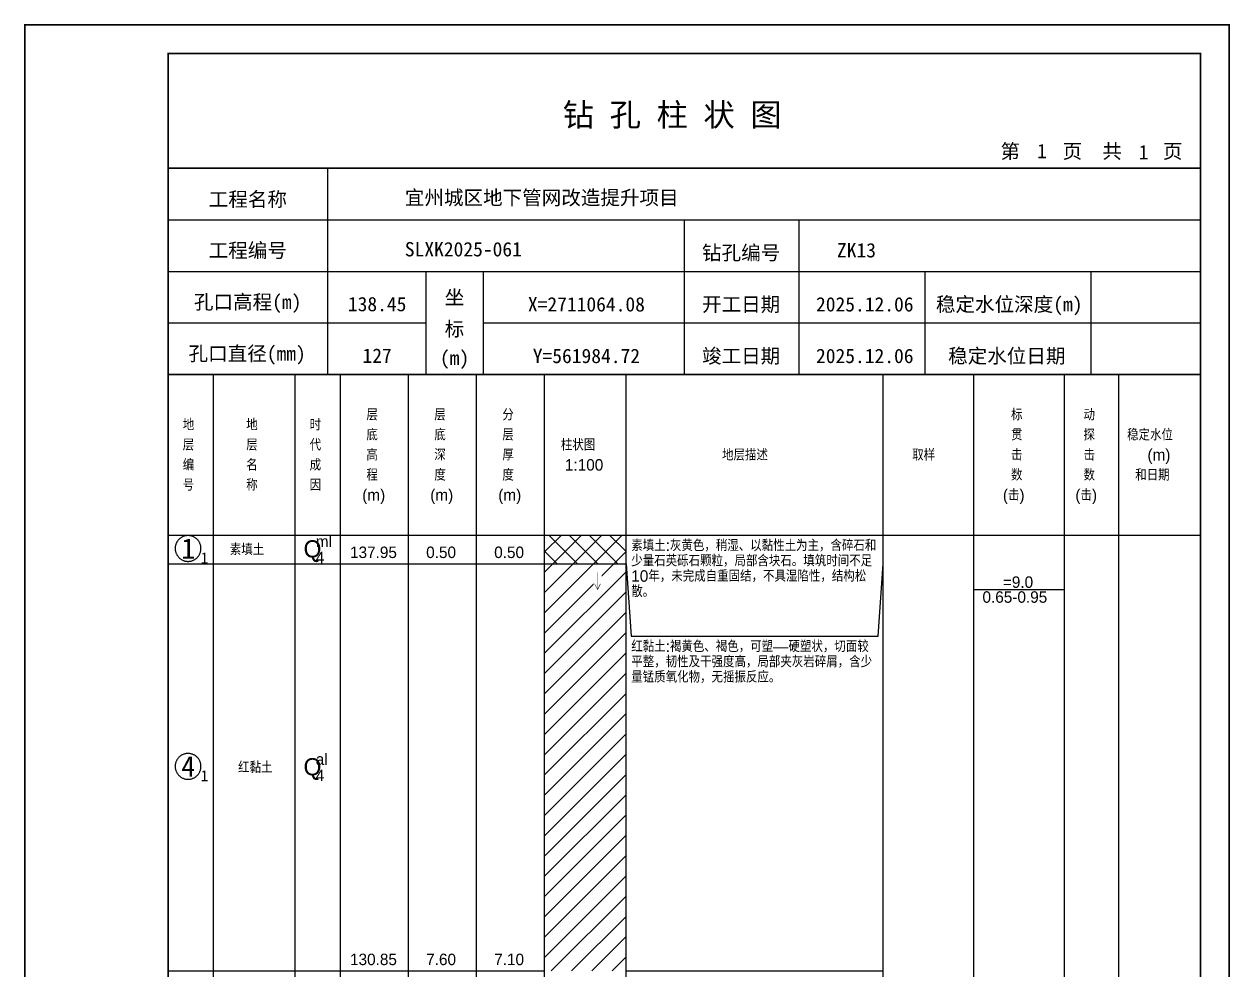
# Model space of a CAD drawing. Header units: millimetres. Extents: x 12489 to 89920, y 4630 to 4927.
# Drawn here: x 41089.3 to 41299.6, y 4761.7 to 4926.8 of the extents above; entities that cross this region are included whole.
import ezdxf
from ezdxf.enums import TextEntityAlignment as Align

# ---------------------------------------------------------------- set-up
doc = ezdxf.new("R2010")
doc.units = ezdxf.units.MM
doc.layers.add('ZZT_TC', color=7, linetype='Continuous')
doc.styles.add('成果图图块', font='', dxfattribs={"height": 2.5})
doc.styles.add('成果图模板', font='')
doc.styles.add('成果图模板标题', font='simhei.ttf')
doc.styles.add('成果图表体', font='Comfont.shx', dxfattribs={"height": 2, "bigfont": 'Hztxt12a.shx'})
doc.styles.get('成果图图块').set_extended_font_data('FangSong_GB2312')
doc.styles.get('成果图模板').set_extended_font_data('FangSong_GB2312')

# ---------------------------------------------------------------- blocks, each defined once
blk = doc.blocks.new('DCBH-1-1-1226', base_point=(0.3, -0.11))
at = {"layer": 'ZZT_TC', "color": 7}
blk.add_polyline3d([(-0.19, 2.31, 0), (-0.3, 2.31, 0), (-0.41, 2.3, 0), (-0.52, 2.29, 0), (-0.63, 2.27, 0), (-0.73, 2.24, 0), (-0.84, 2.21, 0), (-0.95, 2.18, 0), (-1.05, 2.14, 0), (-1.15, 2.09, 0), (-1.25, 2.04, 0), (-1.35, 1.99, 0), (-1.44, 1.93, 0), (-1.53, 1.87, 0), (-1.62, 1.8, 0), (-1.7, 1.73, 0), (-1.78, 1.65, 0), (-1.86, 1.57, 0), (-1.93, 1.49, 0), (-2, 1.4, 0), (-2.06, 1.31, 0), (-2.12, 1.22, 0), (-2.17, 1.12, 0), (-2.22, 1.02, 0), (-2.27, 0.92, 0), (-2.31, 0.82, 0), (-2.34, 0.71, 0), (-2.37, 0.61, 0), (-2.4, 0.5, 0), (-2.41, 0.39, 0), (-2.43, 0.28, 0), (-2.44, 0.17, 0), (-2.44, 0.06, 0), (-2.44, -0.05, 0), (-2.43, -0.16, 0), (-2.41, -0.27, 0), (-2.4, -0.38, 0), (-2.37, -0.49, 0), (-2.34, -0.6, 0), (-2.31, -0.7, 0), (-2.27, -0.8, 0), (-2.22, -0.9, 0), (-2.17, -1, 0), (-2.12, -1.1, 0), (-2.06, -1.19, 0), (-2, -1.28, 0), (-1.93, -1.37, 0), (-1.86, -1.45, 0), (-1.78, -1.53, 0), (-1.7, -1.61, 0), (-1.62, -1.68, 0), (-1.53, -1.75, 0), (-1.44, -1.81, 0), (-1.35, -1.87, 0), (-1.25, -1.93, 0), (-1.15, -1.98, 0), (-1.05, -2.02, 0), (-0.95, -2.06, 0), (-0.84, -2.1, 0), (-0.73, -2.13, 0), (-0.63, -2.15, 0), (-0.52, -2.17, 0), (-0.41, -2.18, 0), (-0.3, -2.19, 0), (-0.19, -2.19, 0), (-0.08, -2.19, 0), (0.03, -2.18, 0), (0.14, -2.17, 0), (0.25, -2.15, 0), (0.36, -2.13, 0), (0.47, -2.1, 0), (0.57, -2.06, 0), (0.67, -2.02, 0), (0.77, -1.98, 0), (0.87, -1.93, 0), (0.97, -1.87, 0), (1.06, -1.81, 0), (1.15, -1.75, 0), (1.24, -1.68, 0), (1.32, -1.61, 0), (1.4, -1.53, 0), (1.48, -1.45, 0), (1.55, -1.37, 0), (1.62, -1.28, 0), (1.68, -1.19, 0), (1.74, -1.1, 0), (1.8, -1, 0), (1.85, -0.9, 0), (1.89, -0.8, 0), (1.93, -0.7, 0), (1.97, -0.6, 0), (2, -0.49, 0), (2.02, -0.38, 0), (2.04, -0.27, 0), (2.05, -0.16, 0), (2.06, -0.05, 0), (2.06, 0.06, 0), (2.06, 0.17, 0), (2.05, 0.28, 0), (2.04, 0.39, 0), (2.02, 0.5, 0), (2, 0.61, 0), (1.97, 0.71, 0), (1.93, 0.82, 0), (1.89, 0.92, 0), (1.85, 1.02, 0), (1.8, 1.12, 0), (1.74, 1.22, 0), (1.68, 1.31, 0), (1.62, 1.4, 0), (1.55, 1.49, 0), (1.48, 1.57, 0), (1.4, 1.65, 0), (1.32, 1.73, 0), (1.24, 1.8, 0), (1.15, 1.87, 0), (1.06, 1.93, 0), (0.97, 1.99, 0), (0.87, 2.04, 0), (0.77, 2.09, 0), (0.67, 2.14, 0), (0.57, 2.18, 0), (0.47, 2.21, 0), (0.36, 2.24, 0), (0.25, 2.27, 0), (0.14, 2.29, 0), (0.03, 2.3, 0), (-0.08, 2.31, 0), (-0.19, 2.31, 0)], dxfattribs=at)
at = {"style": '成果图图块'}
blk.add_text('1', height=3.57, dxfattribs=at).set_placement((-0.16, -1.74), align=Align.CENTER)
blk.add_text('1', height=1.91, dxfattribs=at).set_placement((2.03, -2.53))
blk = doc.blocks.new('DCBH-1-1-1227', base_point=(0.3, -0.11))
at = {"layer": 'ZZT_TC', "color": 7}
blk.add_polyline3d([(-0.19, 2.31, 0), (-0.3, 2.31, 0), (-0.41, 2.3, 0), (-0.52, 2.29, 0), (-0.63, 2.27, 0), (-0.73, 2.24, 0), (-0.84, 2.21, 0), (-0.95, 2.18, 0), (-1.05, 2.14, 0), (-1.15, 2.09, 0), (-1.25, 2.04, 0), (-1.35, 1.99, 0), (-1.44, 1.93, 0), (-1.53, 1.87, 0), (-1.62, 1.8, 0), (-1.7, 1.73, 0), (-1.78, 1.65, 0), (-1.86, 1.57, 0), (-1.93, 1.49, 0), (-2, 1.4, 0), (-2.06, 1.31, 0), (-2.12, 1.22, 0), (-2.17, 1.12, 0), (-2.22, 1.02, 0), (-2.27, 0.92, 0), (-2.31, 0.82, 0), (-2.34, 0.71, 0), (-2.37, 0.61, 0), (-2.4, 0.5, 0), (-2.41, 0.39, 0), (-2.43, 0.28, 0), (-2.44, 0.17, 0), (-2.44, 0.06, 0), (-2.44, -0.05, 0), (-2.43, -0.16, 0), (-2.41, -0.27, 0), (-2.4, -0.38, 0), (-2.37, -0.49, 0), (-2.34, -0.6, 0), (-2.31, -0.7, 0), (-2.27, -0.8, 0), (-2.22, -0.9, 0), (-2.17, -1, 0), (-2.12, -1.1, 0), (-2.06, -1.19, 0), (-2, -1.28, 0), (-1.93, -1.37, 0), (-1.86, -1.45, 0), (-1.78, -1.53, 0), (-1.7, -1.61, 0), (-1.62, -1.68, 0), (-1.53, -1.75, 0), (-1.44, -1.81, 0), (-1.35, -1.87, 0), (-1.25, -1.93, 0), (-1.15, -1.98, 0), (-1.05, -2.02, 0), (-0.95, -2.06, 0), (-0.84, -2.1, 0), (-0.73, -2.13, 0), (-0.63, -2.15, 0), (-0.52, -2.17, 0), (-0.41, -2.18, 0), (-0.3, -2.19, 0), (-0.19, -2.19, 0), (-0.08, -2.19, 0), (0.03, -2.18, 0), (0.14, -2.17, 0), (0.25, -2.15, 0), (0.36, -2.13, 0), (0.47, -2.1, 0), (0.57, -2.06, 0), (0.67, -2.02, 0), (0.77, -1.98, 0), (0.87, -1.93, 0), (0.97, -1.87, 0), (1.06, -1.81, 0), (1.15, -1.75, 0), (1.24, -1.68, 0), (1.32, -1.61, 0), (1.4, -1.53, 0), (1.48, -1.45, 0), (1.55, -1.37, 0), (1.62, -1.28, 0), (1.68, -1.19, 0), (1.74, -1.1, 0), (1.8, -1, 0), (1.85, -0.9, 0), (1.89, -0.8, 0), (1.93, -0.7, 0), (1.97, -0.6, 0), (2, -0.49, 0), (2.02, -0.38, 0), (2.04, -0.27, 0), (2.05, -0.16, 0), (2.06, -0.05, 0), (2.06, 0.06, 0), (2.06, 0.17, 0), (2.05, 0.28, 0), (2.04, 0.39, 0), (2.02, 0.5, 0), (2, 0.61, 0), (1.97, 0.71, 0), (1.93, 0.82, 0), (1.89, 0.92, 0), (1.85, 1.02, 0), (1.8, 1.12, 0), (1.74, 1.22, 0), (1.68, 1.31, 0), (1.62, 1.4, 0), (1.55, 1.49, 0), (1.48, 1.57, 0), (1.4, 1.65, 0), (1.32, 1.73, 0), (1.24, 1.8, 0), (1.15, 1.87, 0), (1.06, 1.93, 0), (0.97, 1.99, 0), (0.87, 2.04, 0), (0.77, 2.09, 0), (0.67, 2.14, 0), (0.57, 2.18, 0), (0.47, 2.21, 0), (0.36, 2.24, 0), (0.25, 2.27, 0), (0.14, 2.29, 0), (0.03, 2.3, 0), (-0.08, 2.31, 0), (-0.19, 2.31, 0)], dxfattribs=at)
at = {"style": '成果图图块'}
blk.add_text('4', height=3.57, dxfattribs=at).set_placement((-0.16, -1.74), align=Align.CENTER)
blk.add_text('1', height=1.91, dxfattribs=at).set_placement((2.03, -2.53))
blk = doc.blocks.new('zztSLbg.dwg', base_point=(0.5, 0))
blk.add_wipeout([(-0.2, -0.2), (1.2, -0.2), (1.2, 3.2), (-0.2, 3.2)])
at = {"color": 7, "const_width": 0.1}
for points in [[(0.5, 3), (0.5, 0)], [(0, 1), (0.5, 0), (1, 1)]]:
    blk.add_lwpolyline(points, dxfattribs=at)
blk = doc.blocks.new('钻孔柱状图路桥昇龙制图梁世成校核莫家里.dwg131', base_point=(25, 236))
for p, q in [((52.82, 236), (52.82, 272)), ((25, 263), (205, 263)), ((115, 236), (115, 263)), ((135, 236), (135, 263)), ((25, 254), (205, 254)), ((70, 236), (70, 254)), ((80, 236), (80, 254)), ((157, 236), (157, 254)), ((185.95, 236), (185.95, 254)), ((25, 245), (70, 245)), ((80, 245), (205, 245))]:
    blk.add_line(p, q)
for points, const_width in [([(0, 0), (210, 0), (210, 297), (0, 297)], 0.25), ([(25, 5), (205, 5), (205, 292), (25, 292)], 0.3)]:
    blk.add_lwpolyline(points, close=True, dxfattribs=dict(const_width=const_width))
at = {"const_width": 0.3}
for points in [[(25, 272), (205, 272)], [(25, 236), (205, 236)]]:
    blk.add_lwpolyline(points, dxfattribs=at)
for s, height, style, p in [('钻 孔 柱 状 图', 4, '成果图模板标题', (93.8, 279.31)), ('第', 2.5, '成果图模板', (170.12, 273.7)), ('页', 2.5, '成果图模板', (180.96, 273.7)), ('共', 2.5, '成果图模板', (187.88, 273.7)), ('页', 2.5, '成果图模板', (198.44, 273.7)), ('工程名称', 2.5, '成果图模板', (32.07, 265.32)), ('宜州城区地下管网改造提升项目', 2.5, '成果图模板', (66.26, 265.61)), ('工程编号', 2.5, '成果图模板', (32.05, 256.41)), ('SLXK2025-061', 2.5, '成果图模板', (66.26, 256.61)), ('钻孔编号', 2.5, '成果图模板', (118.08, 256)), ('ZK13', 2.5, '成果图模板', (141.61, 256.43)), ('孔口高程(m)', 2.5, '成果图模板', (29.48, 247.41)), ('坐', 2.5, '成果图模板', (73.21, 248.24)), ('开工日期', 2.5, '成果图模板', (118.08, 247)), ('稳定水位深度(m)', 2.5, '成果图模板', (158.86, 247)), ('标', 2.5, '成果图模板', (73.21, 242.7)), ('孔口直径(mm)', 2.5, '成果图模板', (28.54, 238.41)), ('(m) ', 2.5, '成果图模板', (72.38, 237.65)), ('竣工日期', 2.5, '成果图模板', (118.08, 238)), ('稳定水位日期', 2.5, '成果图模板', (160.99, 238))]:
    blk.add_text(s, height=height, dxfattribs=dict(style=style)).set_placement(p)
at = {"style": '成果图模板'}
for s, p in [('1', (177.35, 273.74)), ('1', (195.08, 273.53)), ('138.45', (61.43, 247.04)), ('X=2711064.08', (97.92, 247)), ('2025.12.06', (146.46, 247)), ('127', (61.43, 238.04)), ('Y=561984.72', (97.92, 238)), ('2025.12.06', (146.46, 238))]:
    blk.add_text(s, height=2.5, dxfattribs=at).set_placement(p, align=Align.CENTER)

msp = doc.modelspace()

# ---------------------------------------------------------------- hatches: boundary and pattern name
at = {"linetype": 'Continuous'}
h = msp.add_hatch(dxfattribs=at)
h.set_pattern_fill('GKSTT', scale=0.5, style=0, pattern_type=2)
h.set_pattern_definition([(45, (0, 0), (-1.76776695, 1.76776695), []), (135, (0, 0), (-1.76776695, -1.76776695), [])])
h.paths.add_polyline_path([(41180.06, 4832.71), (41194.29, 4832.71), (41194.29, 4837.71), (41180.06, 4837.71)])
h = msp.add_hatch(dxfattribs=at)
h.set_pattern_fill('GKNXT', scale=0.5, style=0, pattern_type=2)
h.set_pattern_definition([(45, (0, 0), (-1.76776695, 1.76776695), [])])
h.paths.add_polyline_path([(41180.06, 4761.71), (41194.29, 4761.71), (41194.29, 4832.71), (41180.06, 4832.71)])

# ---------------------------------------------------------------- linework, layer by layer
at = {"color": 0}
for p, q in [((41114.45, 4837.71), (41122.35, 4837.71)), ((41114.45, 4832.71), (41114.45, 4837.71)), ((41122.35, 4832.71), (41122.35, 4837.71)), ((41114.45, 4832.71), (41122.35, 4832.71)), ((41114.45, 4832.71), (41122.35, 4832.71)), ((41114.45, 4761.71), (41114.45, 4832.71)), ((41122.35, 4761.71), (41122.35, 4832.71)), ((41114.45, 4761.71), (41122.35, 4761.71))]:
    msp.add_line(p, q, dxfattribs=at)
for points in [[(41114.45, 4865.71), (41122.35, 4865.71)], [(41114.45, 4837.71), (41114.45, 4865.71)], [(41122.35, 4837.71), (41122.35, 4865.71)], [(41122.35, 4865.71), (41136.58, 4865.71)], [(41122.35, 4837.71), (41122.35, 4865.71)], [(41136.58, 4837.71), (41136.58, 4865.71)], [(41136.58, 4865.71), (41144.49, 4865.71)], [(41136.58, 4837.71), (41136.58, 4865.71)], [(41144.49, 4837.71), (41144.49, 4865.71)], [(41144.49, 4865.71), (41156.35, 4865.71)], [(41144.49, 4837.71), (41144.49, 4865.71)], [(41156.35, 4837.71), (41156.35, 4865.71)], [(41156.35, 4865.71), (41168.2, 4865.71)], [(41156.35, 4837.71), (41156.35, 4865.71)], [(41168.2, 4837.71), (41168.2, 4865.71)], [(41168.2, 4865.71), (41180.06, 4865.71)], [(41168.2, 4837.71), (41168.2, 4865.71)], [(41180.06, 4837.71), (41180.06, 4865.71)], [(41180.06, 4865.71), (41194.29, 4865.71)], [(41180.06, 4837.71), (41180.06, 4865.71)], [(41194.29, 4837.71), (41194.29, 4865.71)], [(41194.29, 4865.71), (41239.11, 4865.71)], [(41194.29, 4837.71), (41194.29, 4865.71)], [(41239.11, 4837.71), (41239.11, 4865.71)], [(41239.11, 4865.71), (41254.92, 4865.71)], [(41239.11, 4837.71), (41239.11, 4865.71)], [(41254.92, 4837.71), (41254.92, 4865.71)], [(41254.92, 4865.71), (41270.73, 4865.71)], [(41254.92, 4837.71), (41254.92, 4865.71)], [(41270.73, 4837.71), (41270.73, 4865.71)], [(41270.73, 4865.71), (41280.22, 4865.71)], [(41270.73, 4837.71), (41270.73, 4865.71)], [(41280.22, 4837.71), (41280.22, 4865.71)], [(41280.22, 4865.71), (41294.45, 4865.71)], [(41280.22, 4837.71), (41280.22, 4865.71)], [(41294.45, 4837.71), (41294.45, 4865.71)], [(41114.45, 4837.71), (41122.35, 4837.71)], [(41114.45, 4643.71), (41114.45, 4837.71)], [(41114.45, 4837.71), (41122.35, 4837.71)], [(41122.35, 4643.71), (41122.35, 4837.71)], [(41122.35, 4837.71), (41136.58, 4837.71)], [(41122.35, 4643.71), (41122.35, 4837.71)], [(41122.35, 4837.71), (41136.58, 4837.71)], [(41122.35, 4837.71), (41136.58, 4837.71)], [(41122.35, 4832.71), (41122.35, 4837.71)], [(41136.58, 4643.71), (41136.58, 4837.71)], [(41136.58, 4832.71), (41136.58, 4837.71)], [(41136.58, 4837.71), (41144.49, 4837.71)], [(41136.58, 4643.71), (41136.58, 4837.71)], [(41136.58, 4837.71), (41144.49, 4837.71)], [(41136.58, 4837.71), (41144.49, 4837.71)], [(41136.58, 4832.71), (41136.58, 4837.71)], [(41144.49, 4643.71), (41144.49, 4837.71)], [(41144.49, 4832.71), (41144.49, 4837.71)], [(41144.49, 4837.71), (41156.35, 4837.71)], [(41144.49, 4643.71), (41144.49, 4837.71)], [(41144.49, 4837.71), (41156.35, 4837.71)], [(41144.49, 4837.71), (41156.35, 4837.71)], [(41144.49, 4832.71), (41144.49, 4837.71)], [(41156.35, 4643.71), (41156.35, 4837.71)], [(41156.35, 4832.71), (41156.35, 4837.71)], [(41156.35, 4837.71), (41168.2, 4837.71)], [(41156.35, 4643.71), (41156.35, 4837.71)], [(41156.35, 4837.71), (41168.2, 4837.71)], [(41156.35, 4837.71), (41168.2, 4837.71)], [(41156.35, 4832.71), (41156.35, 4837.71)], [(41168.2, 4643.71), (41168.2, 4837.71)], [(41168.2, 4832.71), (41168.2, 4837.71)], [(41168.2, 4837.71), (41180.06, 4837.71)], [(41168.2, 4643.71), (41168.2, 4837.71)], [(41168.2, 4837.71), (41180.06, 4837.71)], [(41168.2, 4837.71), (41180.06, 4837.71)], [(41168.2, 4832.71), (41168.2, 4837.71)], [(41180.06, 4643.71), (41180.06, 4837.71)], [(41180.06, 4832.71), (41180.06, 4837.71)], [(41180.06, 4837.71), (41194.29, 4837.71)], [(41180.06, 4643.71), (41180.06, 4837.71)], [(41180.06, 4837.71), (41194.29, 4837.71)], [(41194.29, 4643.71), (41194.29, 4837.71)], [(41194.29, 4837.71), (41239.11, 4837.71)], [(41194.29, 4643.71), (41194.29, 4837.71)], [(41194.29, 4837.71), (41239.11, 4837.71)], [(41194.29, 4832.71), (41194.29, 4837.71)], [(41239.11, 4643.71), (41239.11, 4837.71)], [(41239.11, 4832.71), (41239.11, 4837.71)], [(41239.11, 4837.71), (41254.92, 4837.71)], [(41239.11, 4643.71), (41239.11, 4837.71)], [(41239.11, 4837.71), (41254.92, 4837.71)], [(41254.92, 4643.71), (41254.92, 4837.71)], [(41254.92, 4837.71), (41270.73, 4837.71)], [(41254.92, 4643.71), (41254.92, 4837.71)], [(41254.92, 4837.71), (41270.73, 4837.71)], [(41270.73, 4643.71), (41270.73, 4837.71)], [(41270.73, 4837.71), (41280.22, 4837.71)], [(41270.73, 4643.71), (41270.73, 4837.71)], [(41270.73, 4837.71), (41280.22, 4837.71)], [(41280.22, 4643.71), (41280.22, 4837.71)], [(41280.22, 4837.71), (41294.45, 4837.71)], [(41280.22, 4643.71), (41280.22, 4837.71)], [(41280.22, 4837.71), (41294.45, 4837.71)], [(41294.45, 4643.71), (41294.45, 4837.71)], [(41122.35, 4832.71), (41136.58, 4832.71)], [(41122.35, 4832.71), (41136.58, 4832.71)], [(41122.35, 4761.71), (41122.35, 4832.71)], [(41136.58, 4761.71), (41136.58, 4832.71)], [(41136.58, 4832.71), (41144.49, 4832.71)], [(41136.58, 4832.71), (41144.49, 4832.71)], [(41136.58, 4761.71), (41136.58, 4832.71)], [(41144.49, 4761.71), (41144.49, 4832.71)], [(41144.49, 4832.71), (41156.35, 4832.71)], [(41144.49, 4832.71), (41156.35, 4832.71)], [(41144.49, 4761.71), (41144.49, 4832.71)], [(41156.35, 4761.71), (41156.35, 4832.71)], [(41156.35, 4832.71), (41168.2, 4832.71)], [(41156.35, 4832.71), (41168.2, 4832.71)], [(41156.35, 4761.71), (41156.35, 4832.71)], [(41168.2, 4761.71), (41168.2, 4832.71)], [(41168.2, 4832.71), (41180.06, 4832.71)], [(41168.2, 4832.71), (41180.06, 4832.71)], [(41168.2, 4761.71), (41168.2, 4832.71)], [(41180.06, 4761.71), (41180.06, 4832.71)], [(41194.29, 4832.71), (41195.19, 4820.11)], [(41194.29, 4761.71), (41194.29, 4832.71)], [(41238.22, 4820.11), (41239.11, 4832.71)], [(41239.11, 4761.71), (41239.11, 4832.71)], [(41254.92, 4828.21), (41270.73, 4828.21)], [(41195.19, 4820.11), (41238.22, 4820.11)], [(41122.35, 4761.71), (41136.58, 4761.71)], [(41136.58, 4761.71), (41144.49, 4761.71)], [(41144.49, 4761.71), (41156.35, 4761.71)], [(41156.35, 4761.71), (41168.2, 4761.71)], [(41168.2, 4761.71), (41180.06, 4761.71)], [(41194.29, 4761.71), (41239.11, 4761.71)]]:
    msp.add_lwpolyline(points, dxfattribs=at)
at = {"color": 7, "flags": 128}
msp.add_lwpolyline([(41180.06, 4832.71), (41194.29, 4832.71)], dxfattribs=at)

# ---------------------------------------------------------------- block references
for name, p in [('DCBH-1-1-1226', (41118.4, 4835.21)), ('DCBH-1-1-1227', (41118.4, 4797.21))]:
    msp.add_blockref(name, p)

# ---------------------------------------------------------------- texts
at = {"color": 0, "style": '成果图表体'}
for s, height, p in [('层', 2, (41149, 4857.71)), ('层', 2, (41160.85, 4857.71)), ('分', 2, (41172.71, 4857.71)), ('标', 2, (41261.41, 4857.71)), ('动', 2, (41274.05, 4857.71)), ('地', 2, (41116.98, 4855.96)), ('地', 2, (41128.05, 4855.96)), ('时', 2, (41139.11, 4855.96)), ('底', 2, (41149, 4854.21)), ('底', 2, (41160.85, 4854.21)), ('层', 2, (41172.71, 4854.21)), ('贯', 2, (41261.41, 4854.21)), ('探', 2, (41274.05, 4854.21)), ('稳定水位', 2, (41281.65, 4854.21)), ('层', 2, (41116.98, 4852.46)), ('层', 2, (41128.05, 4852.46)), ('代', 2, (41139.11, 4852.46)), ('高', 2, (41149, 4850.71)), ('深', 2, (41160.85, 4850.71)), ('厚', 2, (41172.71, 4850.71)), ('柱状图', 2, (41182.91, 4852.46)), ('地层描述', 2, (41211.02, 4850.71)), ('取样', 2, (41244.18, 4850.71)), ('击', 2, (41261.41, 4850.71)), ('击', 2, (41274.05, 4850.71)), ('(m)', 2, (41285.2, 4850.71)), ('编', 2, (41116.98, 4848.96)), ('名', 2, (41128.05, 4848.96)), ('成', 2, (41139.11, 4848.96)), ('1:100', 2, (41183.62, 4848.96)), ('程', 2, (41149, 4847.21)), ('度', 2, (41160.85, 4847.21)), ('度', 2, (41172.71, 4847.21)), ('数', 2, (41261.41, 4847.21)), ('数', 2, (41274.05, 4847.21)), ('和日期', 2, (41283.07, 4847.21)), ('号', 2, (41116.98, 4845.46)), ('称', 2, (41128.05, 4845.46)), ('因', 2, (41139.11, 4845.46)), ('(m)', 2, (41148.28, 4843.71)), ('(m)', 2, (41160.14, 4843.71)), ('(m)', 2, (41172, 4843.71)), ('(击)', 2, (41259.99, 4843.71)), ('(击)', 2, (41272.63, 4843.71)), ('素填土', 2, (41125.2, 4834.21)), ('Q', 3, (41138.05, 4833.81)), ('ml', 2, (41140.18, 4835.61)), ('4', 2, (41140.18, 4832.81)), ('137.95', 2, (41146.15, 4833.71)), ('0.50', 2, (41159.43, 4833.71)), ('0.50', 2, (41171.29, 4833.71)), ('=9.0', 2, (41259.99, 4828.51)), ('0.65-0.95', 2, (41256.43, 4825.91)), ('红黏土', 2, (41126.63, 4796.21)), ('Q', 3, (41138.05, 4795.81)), ('al', 2, (41140.18, 4797.61)), ('4', 2, (41140.18, 4794.81)), ('130.85', 2, (41146.15, 4762.71)), ('7.60', 2, (41159.43, 4762.71)), ('7.10', 2, (41171.29, 4762.71))]:
    msp.add_text(s, height=height, dxfattribs=at).set_placement(p)
at = {"color": 0, "char_height": 2, "width": 43.0292, "attachment_point": 1, "line_spacing_factor": 0.8, "style": '成果图表体'}
for s, insert in [('素填土:灰黄色，稍湿、以黏性土为主，含碎石和少量石英砾石颗粒，局部含块石。填筑时间不足10年，未完成自重固结，不具湿陷性，结构松散。', (41195.19, 4836.91)), ('红黏土:褐黄色、褐色，可塑—硬塑状，切面较平整，韧性及干强度高，局部夹灰岩碎屑，含少量锰质氧化物，无摇振反应。', (41195.19, 4819.31))]:
    msp.add_mtext(s, dxfattribs=dict(at, insert=insert))

# ---------------------------------------------------------------- next in the draw order: block references
msp.add_blockref('zztSLbg.dwg', (41189.31, 4828.21))

# ---------------------------------------------------------------- next in the draw order: block references
msp.add_blockref('钻孔柱状图路桥昇龙制图梁世成校核莫家里.dwg131', (41114.45, 4865.71))

doc.saveas('drawing.dxf')
